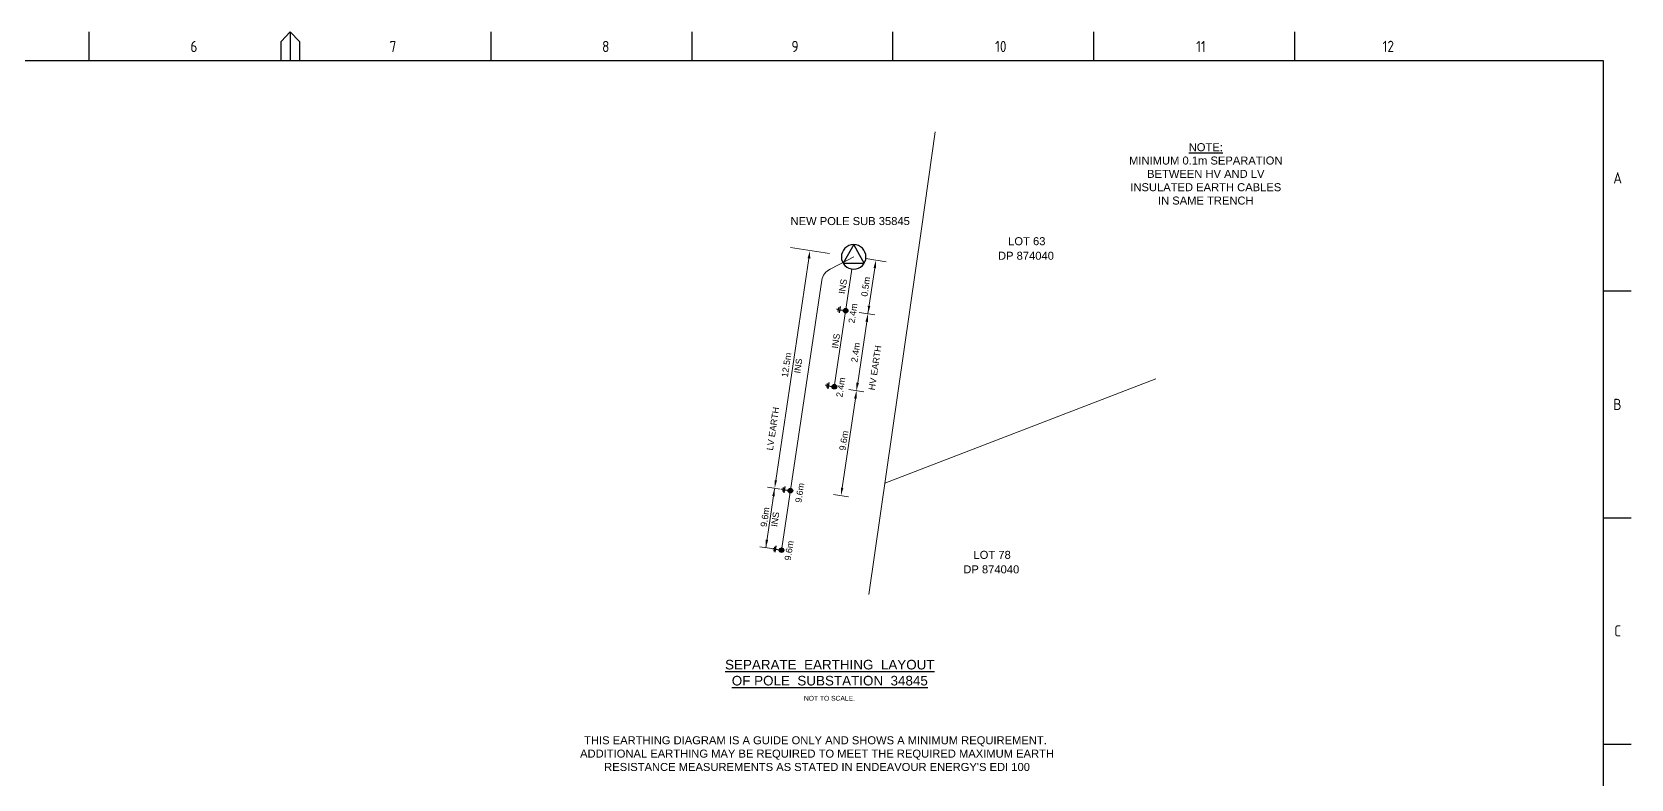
# Paper-space layout 'Sheet(2)' of a CAD drawing. Header units: metres, sheet in millimetres. Extents: x -29 to 809, y -5 to 581.
# Drawn here: x 309.4 to 808.9, y 347.7 to 581 of the extents above; entities that cross this region are included whole.
import ezdxf
from ezdxf import colors
from ezdxf.entities.mleader import LeaderData, LeaderLine
from ezdxf.enums import TextEntityAlignment as Align
from ezdxf.math import Vec2, Vec3

# ---------------------------------------------------------------- set-up
doc = ezdxf.new("R2010")
doc.units = ezdxf.units.M
doc.layers.get('0').update_dxf_attribs({"color": 6})
for name, color, linetype in [('_User Miscellaneous1', 7, 'Continuous'), ('_User Miscellaneous10', 7, 'Continuous'), ('_User Miscellaneous5', 7, 'Continuous'), ('Notes', 7, 'Continuous'), ('OH_Details_SP_MISC', 7, 'Continuous'), ('Sub_SP_TR_HV_LV_SL_LS_NEW', 2, 'Continuous'), ('SupportsUG_SP_EXT', 7, 'Continuous')]:
    doc.layers.add(name, color=color, linetype=linetype)
doc.layers.add('Cadastre Land Parcels_SP_EXT', color=7, linetype='Continuous', lineweight=5)
doc.layers.add('Cadastre Roads_SP_EXT', color=7, linetype='Continuous', lineweight=5)
doc.styles.add('ARIAL', font='arial.ttf', dxfattribs={"height": 2})
doc.styles.add('iecISOCP', font='isocp.shx')
doc.styles.get("Standard").update_dxf_attribs({"font": 'arial.ttf'})
doc.linetypes.add('IE Trench HV', pattern='A,7,-0.2,["/",Standard,S=3,R=0,X=0.6,Y=-1.4],-2.5', length=9.7)

# ---------------------------------------------------------------- blocks, each defined once
blk = doc.blocks.new('A1_FRAME_TITLE')
at = {"layer": 'Notes', "linetype": 'Continuous'}
for p, q in [((351.17, 574.39), (351.17, 583.39)), ((413.67, 580.39), (416.67, 583.39)), ((413.67, 574.39), (413.67, 580.39)), ((416.67, 583.39), (416.67, 574.39)), ((416.67, 583.39), (419.67, 580.39)), ((419.67, 580.39), (419.67, 574.39)), ((482.19, 574.39), (482.19, 583.39)), ((547.7, 574.39), (547.7, 583.39)), ((613.21, 574.39), (613.21, 583.39)), ((678.72, 574.39), (678.72, 583.39)), ((744.23, 574.39), (744.23, 583.39)), ((853.87, 502.43), (844.87, 502.43)), ((844.88, 431.68), (853.87, 431.68)), ((844.87, 360.93), (853.87, 360.93))]:
    blk.add_line(p, q, dxfattribs=at)
at = {"layer": 'Notes', "color": 7}
blk.add_line((844.88, 5.97), (844.88, 574.39), dxfattribs=at)
at = {"layer": 'Notes', "color": 7, "flags": 128}
blk.add_lwpolyline([(844.88, 574.39), (149.5, 574.39)], dxfattribs=at)
blk.add_attdef('DRAFT_NUM', (9.35, 23.29), '', height=2.5, rotation=90)
at = {"layer": 'Notes', "color": 7, "style": 'iecISOCP'}
for s, p in [('6', (384.13, 577.12)), ('7', (449.08, 577.12)), ('8', (518.36, 577.12)), ('9', (580.11, 577.12)), ('10', (646.5, 577.12)), ('11', (712.06, 577.12)), ('12', (772.87, 577.16)), ('A', (848.09, 536.06)), ('B', (848.09, 465.31)), ('C', (848.39, 394.56))]:
    blk.add_text(s, height=3.5, dxfattribs=at).set_placement(p)
at = {"layer": 'Notes', "color": 7, "style": 'iecISOCP', "flags": 8}
blk.add_attdef('VERSION_NO', text='', height=2.5, rotation=90, dxfattribs=at).set_placement((302.04, 43.81), align=Align.MIDDLE_CENTER)
at = {"layer": 'Notes', "color": 7, "style": 'iecISOCP'}
for tag, p in [('CAP_NO', (513.19, 43.46)), ('IE_NUM', (513.05, 37.81)), ('REF_No_1', (335.24, 32.31)), ('REF_1', (362.52, 32.31)), ('GEN_WO', (441.71, 31.76)), ('HV_SWITCH', (513.46, 32.16)), ('REF_No_2', (335.24, 26.31)), ('REF_2', (362.52, 26.31)), ('OH_WO', (441.71, 25.81)), ('UBD_REF', (513.05, 25.83)), ('REF_No_3', (335.24, 20.31)), ('REF_3', (362.52, 20.31)), ('UG_WO', (441.71, 20.05)), ('GIS_MAP_No', (513.05, 20.04)), ('REF_No_4', (335.24, 14.31)), ('REF_4', (362.52, 14.31)), ('SUB_WO', (441.71, 13.81)), ('HV_OP_DIAG', (513.33, 14.2)), ('LGA', (512.95, 7.78))]:
    blk.add_attdef(tag, p, '', height=2.5, dxfattribs=at)
at = {"layer": 'Notes', "style": 'iecISOCP'}
for tag, p in [('T1', (684.37, 39.47)), ('T2', (684.37, 34.35)), ('T3', (684.37, 28.92)), ('T4', (684.37, 23.66)), ('T5', (684.37, 18.23)), ('T6', (684.37, 12.97))]:
    blk.add_attdef(tag, text='', height=3.5, dxfattribs=at).set_placement(p, align=Align.CENTER)
at = {"layer": 'Notes', "color": 7, "style": 'iecISOCP'}
for tag, p in [('scale', (567.76, 33.27)), ('DRAWN', (567.76, 24.93)), ('DATE', (567.76, 16.88)), ('CHD', (567.76, 8.37)), ('DESIGN', (605.62, 9.15))]:
    blk.add_attdef(tag, text='', height=2.5, dxfattribs=at).set_placement(p, align=Align.CENTER)
at = {"layer": 'Notes', "color": 4, "style": 'iecISOCP'}
blk.add_attdef('NUM', text='', height=7, dxfattribs=at).set_placement((812.88, 20.12), align=Align.MIDDLE_CENTER)
at = {"layer": 'Notes', "color": 1, "style": 'iecISOCP'}
blk.add_attdef('REV', text='', height=5, dxfattribs=at).set_placement((840.57, 17.1), align=Align.CENTER)
at = {"layer": 'Notes', "color": 7, "style": 'iecISOCP'}
for tag, p in [('NS', (811.23, 8.12)), ('SHTS', (825.93, 8.12))]:
    blk.add_attdef(tag, text='', height=2.5, dxfattribs=at).set_placement(p, align=Align.MIDDLE)
at = {"layer": 'Notes', "style": 'iecISOCP'}
blk.add_attdef('ExportID', (-11.47, 2.39), '', height=2.5, dxfattribs=at)
at = {"layer": 'Notes', "style": 'iecISOCP', "flags": 1}
for tag, p in [('ProjectType', (-6.37, -26.8)), ('ProjectNumber', (3.01, -26.82)), ('DrawingNumber', (14.96, -26.8)), ('ProjectDescription', (27.02, -26.83)), ('ExportDate', (39.74, -26.79)), ('ExportUserName', (48.61, -26.8)), ('DesignerCompanyName', (60.94, -26.79)), ('ExportAreaOfInterest', (76.55, -26.81)), ('GIS_SUCCESS', (91.45, -26.78)), ('CAD_SUCCESS', (101.24, -26.78)), ('DEPOTCODE', (111.56, -26.88)), ('ExportCategories', (119.53, -26.8)), ('Comments', (133.84, -26.88))]:
    blk.add_attdef(tag, p, '', height=1, dxfattribs=at)
blk = doc.blocks.new('m4')
at = {"layer": 'Notes', "color": 7, "linetype": 'Continuous'}
for points in [[(0, -1.95), (0, 0)], [(-1.43, -1.95), (1.43, -1.95)], [(-0.95, -2.52), (0.95, -2.52)], [(-0.24, -3.09), (0.24, -3.09)]]:
    blk.add_lwpolyline(points, dxfattribs=at)
blk = doc.blocks.new('SUB_POLE_NEW')
for tag, height, flags, p in [('STREET_CODE', 0.2, 9, (1.5, 0)), ('ASSET_NUM', 2.5, 8, (2, 2)), ('CONSTRUCTED_VOLTAGE', 0.2, 9, (1.5, -0.2)), ('OPERATING_VOLTAGE', 0.2, 9, (1.5, -0.6)), ('OPERATED_BY', 0.2, 9, (1.5, -0.8)), ('ORIENTATION', 0.2, 9, (1.5, -1.2)), ('OWNED_BY', 0.2, 9, (1.5, -1.4)), ('SECONDARY_VOLTAGE', 0.2, 9, (1.5, -1.6)), ('STATE', 0.2, 9, (1.5, -1.8)), ('SUBSTATION_TYPE', 0.2, 9, (1.5, -2)), ('SUBURB', 0.2, 9, (1.5, -2.6)), ('STREETNAME', 0.2, 9, (1.5, -2.8)), ('Z', 0.2, 1, (1.5, -3.4)), ('NO_PHASES', 0.2, 9, (1.5, -0.4)), ('MAINTAINED_BY', 0.2, 9, (1.5, -1)), ('USAGE', 0.2, 9, (1.5, -2.2)), ('LEGEND', 0.2, 9, (1.5, -2.4)), ('LOCATION', 0.2, 9, (1.5, -3)), ('NOTES', 0.2, 9, (1.5, -3.2))]:
    blk.add_attdef(tag, text='', height=height, dxfattribs=dict(flags=flags)).set_placement(p, align=Align.MIDDLE_LEFT)
at = {"lineweight": 25}
blk.add_wipeout([(-3.84, 0), (-3.81, -0.48), (-3.72, -0.95), (-3.57, -1.41), (-3.37, -1.85), (-3.11, -2.26), (-2.8, -2.63), (-2.45, -2.96), (-2.06, -3.24), (-1.63, -3.47), (-1.19, -3.65), (-0.72, -3.77), (-0.24, -3.83), (0.24, -3.83), (0.72, -3.77), (1.19, -3.65), (1.63, -3.47), (2.06, -3.24), (2.45, -2.96), (2.8, -2.63), (3.11, -2.26), (3.37, -1.85), (3.57, -1.41), (3.72, -0.95), (3.81, -0.48), (3.84, 0), (3.81, 0.48), (3.72, 0.95), (3.57, 1.41), (3.37, 1.85), (3.11, 2.26), (2.8, 2.63), (2.45, 2.96), (2.06, 3.24), (1.63, 3.47), (1.19, 3.65), (0.72, 3.77), (0.24, 3.83), (-0.24, 3.83), (-0.72, 3.77), (-1.19, 3.65), (-1.63, 3.47), (-2.06, 3.24), (-2.45, 2.96), (-2.8, 2.63), (-3.11, 2.26), (-3.37, 1.85), (-3.57, 1.41), (-3.72, 0.95), (-3.81, 0.48)], dxfattribs=at)
blk.add_lwpolyline([(-3.84, 0, 1), (3.84, 0, 1)], format="xyb", close=True, dxfattribs=at)
blk.add_lwpolyline([(1.94, 0.47), (0, 3.84), (-3.33, -1.92), (3.33, -1.92)], close=True, dxfattribs=at)

psp = doc.layouts.new('Sheet(2)')

# ---------------------------------------------------------------- hatches: boundary and pattern name
at = {"layer": 'Notes'}
h = psp.add_hatch(color=256, dxfattribs=at)
edge = h.paths.add_edge_path()
edge.add_arc((563.61, 493.95), 0.706, 0, 360)
h = psp.add_hatch(color=256, dxfattribs=at)
edge = h.paths.add_edge_path()
edge.add_arc((560.07, 470.19), 0.706, 0, 360)
h = psp.add_hatch(color=256, dxfattribs=at)
edge = h.paths.add_edge_path()
edge.add_arc((546.34, 437.72), 0.706, 0, 360)
h = psp.add_hatch(color=256, dxfattribs=at)
edge = h.paths.add_edge_path()
edge.add_arc((543.58, 419.14), 0.706, 0, 360)

# ---------------------------------------------------------------- linework, layer by layer
at = {"layer": '_User Miscellaneous10'}
for centre, radius in [((563.61, 493.95), 0.706), ((563.58, 493.98), 0.551), ((560.07, 470.19), 0.706), ((560.05, 470.23), 0.551), ((546.34, 437.72), 0.706), ((546.32, 437.75), 0.551), ((543.58, 419.14), 0.706), ((543.55, 419.18), 0.551)]:
    psp.add_circle(centre, radius, dxfattribs=at)
at = {"layer": 'Cadastre Land Parcels_SP_EXT', "linetype": 'Continuous'}
psp.add_lwpolyline([(575.85, 440.06), (660.48, 472.69)], dxfattribs=at)
at = {"layer": 'Notes', "color": 7, "lineweight": 9, "transparency": 16777216}
for p, q in [((572.71, 507.27), (570.54, 492.95)), ((570.18, 490.49), (567.35, 471.43)), ((566.62, 466.48), (562.49, 438.65)), ((541.41, 438.15), (538.71, 419.91))]:
    psp.add_line(p, q, dxfattribs=at)
at = {"layer": 'Notes', "color": 7, "transparency": 16777216}
for points in [[(572.3, 507.33), (573.12, 507.21), (573.08, 509.75)], [(570.52, 495.49), (571.31, 495.38), (570.55, 492.96)], [(569.77, 490.55), (570.59, 490.42), (570.55, 492.96)], [(566.96, 471.49), (567.74, 471.38), (566.98, 468.95)], [(566.21, 466.54), (567.03, 466.42), (566.98, 468.95)], [(541.37, 441.01), (542.15, 440.9), (541.41, 438.47)], [(540.63, 436.06), (541.45, 435.93), (541.41, 438.47)], [(562.09, 438.67), (562.88, 438.56), (562.12, 436.13)], [(538.62, 422.45), (539.4, 422.35), (538.66, 419.92)]]:
    psp.add_solid(points, dxfattribs=at)
at = {"layer": 'OH_Details_SP_MISC', "color": 7, "linetype": 'Continuous', "lineweight": 9, "flags": 128}
for points in [[(572.68, 492.63), (567.86, 493.35)], [(569.23, 468.61), (564.58, 469.32)], [(543.16, 438.21), (539.17, 438.8)], [(564.45, 435.8), (559.79, 436.49)], [(540.52, 419.64), (536.79, 420.19)]]:
    psp.add_lwpolyline(points, dxfattribs=at)

# ---------------------------------------------------------------- block references
at = {"layer": 'Notes', "color": 7, "lineweight": 9}
for p, xscale, yscale, zscale, rotation in [((563.04, 494.06), 0.6999999999999998, 0.6999999999999998, 0.6999999999999998, 261.564767103891), ((559.51, 470.31), 0.6999999999999998, 0.6999999999999998, 0.6999999999999998, 261.564767103891), ((545.77, 437.85), 0.6999999999999998, 0.6999999999999998, 0.6999999999999998, 262.1302579662613), ((543.01, 419.27), 0.7000000000000001, 0.7000000000000001, 0.7000000000000001, 261.5647671038922)]:
    psp.add_blockref('m4', p, dxfattribs=dict(at, xscale=xscale, yscale=yscale, zscale=zscale, rotation=rotation))
at = {"layer": 'SupportsUG_SP_EXT', "xscale": 0.958}
psp.add_blockref('A1_FRAME_TITLE', (-9.08, -2.39), dxfattribs=at)

# ---------------------------------------------------------------- texts
at = {"layer": '_User Miscellaneous1'}
for s, p in [('LOT 63', (614.36, 514.4)), ('DP 874040', (611.18, 509.86)), ('LOT 78', (603.53, 416.43)), ('DP 874040', (600.35, 411.9))]:
    psp.add_text(s, height=2.5, dxfattribs=at).set_placement(p)
at = {"layer": '_User Miscellaneous5', "linetype": 'IE Trench HV', "insert": (554.66, 361.01), "char_height": 2.5, "width": 149.5974, "attachment_point": 2, "style": 'ARIAL'}
psp.add_mtext("THIS EARTHING DIAGRAM IS A GUIDE ONLY AND SHOWS A MINIMUM REQUIREMENT.  ADDITIONAL EARTHING MAY BE REQUIRED TO MEET THE REQUIRED MAXIMUM EARTH RESISTANCE MEASUREMENTS AS STATED IN ENDEAVOUR ENERGY'S EDI 100  ", dxfattribs=at)
at = {"layer": 'Notes', "color": 7, "style": 'ARIAL'}
for s, rotation, p in [('INS', 81.5648, (564.31, 501.29)), ('0.5m', 81.766, (571.42, 501.22)), ('2.4m', 81.5648, (567.44, 492.9)), ('INS', 81.5648, (562.13, 484.25)), ('12.5m', 81.5648, (546.69, 476.76)), ('2.4m', 81.5648, (568.29, 480.66)), ('INS', 81.5648, (550.36, 476.46)), ('2.4m', 81.5648, (563.63, 469.78)), ('9.6m', 81.5648, (564.58, 453.14)), ('9.6m', 81.5648, (550.84, 436.83)), ('9.6m', 81.5648, (539.98, 429.25)), ('INS', 81.5648, (543.16, 428.54)), ('9.6m', 81.5648, (547.49, 418.78))]:
    psp.add_text(s, height=2, rotation=rotation, dxfattribs=at).set_placement(p, align=Align.BOTTOM_CENTER)
psp.add_text('NOT TO SCALE.', height=1.5, dxfattribs=at).set_placement((558.53, 371.68), align=Align.BOTTOM_CENTER)
at = {"layer": 'Notes', "color": 7, "char_height": 2, "width": 19.0371, "attachment_point": 2, "rotation": 81.5648, "style": 'ARIAL'}
for s, insert in [('HV EARTH', (571.76, 476.26)), ('LV EARTH', (539.89, 457.23))]:
    psp.add_mtext(s, dxfattribs=dict(at, insert=insert))
at = {"layer": 'Notes', "linetype": 'IE Trench HV', "insert": (558.65, 384.88), "char_height": 3, "width": 82.188, "attachment_point": 2, "style": 'ARIAL'}
psp.add_mtext('{\\LSEPARATE  EARTHING  LAYOUT\\POF POLE  SUBSTATION  34845}', dxfattribs=at)

# ---------------------------------------------------------------- leaders
at = {"layer": 'Notes'}
ml = psp.add_multileader_mtext('Standard', dxfattribs=at)
ml.set_content('{\\LNOTE:\\P\\pt20;}MINIMUM 0.1m SEPARATION BETWEEN HV AND LV INSULATED EARTH CABLES IN SAME TRENCH', color=256)
ml.set_leader_properties()
ml.build(insert=Vec2(0, 0))
ml.multileader.update_dxf_attribs({"leader_type": 0, "has_text_frame": 1})
ctx = ml.context
ctx.base_point, ctx.char_height, ctx.plane_origin = Vec3(650.4, 544.99), 2.5, Vec3(642.4, 552.1)
ctx.text_align_type = 1
notes = []
notes.append((ctx, [(0, (1, 1, 0), (642.4, 544.99), (1, 0), 8, [(0, [(642.4, 552.1)], 0, [])])]))
ctx.mtext.insert, ctx.mtext.width, ctx.mtext.alignment, ctx.mtext.flow_direction = Vec3(676.09, 546.27), 50.4854, 2, 5
for ctx, leaders in notes:
    for number, flags, end, landing, length, lines in leaders:
        leader = LeaderData()
        leader.index, (leader.has_last_leader_line, leader.has_dogleg_vector, leader.attachment_direction) = number, flags
        leader.last_leader_point, leader.dogleg_vector, leader.dogleg_length = Vec3(end), Vec3(landing), length
        for number, points, colour, breaks in lines:
            line = LeaderLine()
            line.index, line.vertices, line.color, line.breaks = number, Vec3.list(points), colors.encode_raw_color(colour), breaks
            leader.lines.append(line)
        ctx.leaders.append(leader)

# ---------------------------------------------------------------- next in the draw order: block references
at = {"layer": 'Sub_SP_TR_HV_LV_SL_LS_NEW'}
ref = psp.add_blockref('SUB_POLE_NEW', (566.1, 510.74), dxfattribs=at)
ref.add_attrib('ASSET_NUM', 'NEW POLE SUB 35845', dxfattribs={"layer": '0', "height": 2.5}).set_placement((546.38, 521.94), align=Align.MIDDLE_LEFT)

# ---------------------------------------------------------------- next in the draw order: linework, layer by layer
at = {"layer": 'Cadastre Roads_SP_EXT', "linetype": 'Continuous'}
psp.add_lwpolyline([(570.87, 405.28), (570.87, 405.28), (587.24, 519.51), (591.58, 549.78)], dxfattribs=at)
at = {"layer": 'Notes', "color": 7, "lineweight": 9, "transparency": 16777216}
psp.add_line((552.11, 510.29), (541.76, 440.95), dxfattribs=at)
at = {"layer": 'Notes', "color": 7, "transparency": 16777216}
psp.add_solid([(551.7, 510.35), (552.52, 510.23), (552.48, 512.76)], dxfattribs=at)
at = {"layer": 'OH_Details_SP_MISC', "color": 7, "linetype": 'Continuous', "lineweight": 9, "flags": 128}
psp.add_lwpolyline([(566.1, 510.74), (558.76, 506.93, 0.240176), (556.11, 503.45), (543.63, 419.72)], format="xyb", dxfattribs=at)
for points in [[(558.59, 511.85), (546.36, 513.67)], [(576.25, 509.25), (569.91, 510.24)], [(565.53, 506.94), (560.13, 470.78)]]:
    psp.add_lwpolyline(points, dxfattribs=at)

doc.saveas('drawing.dxf')
